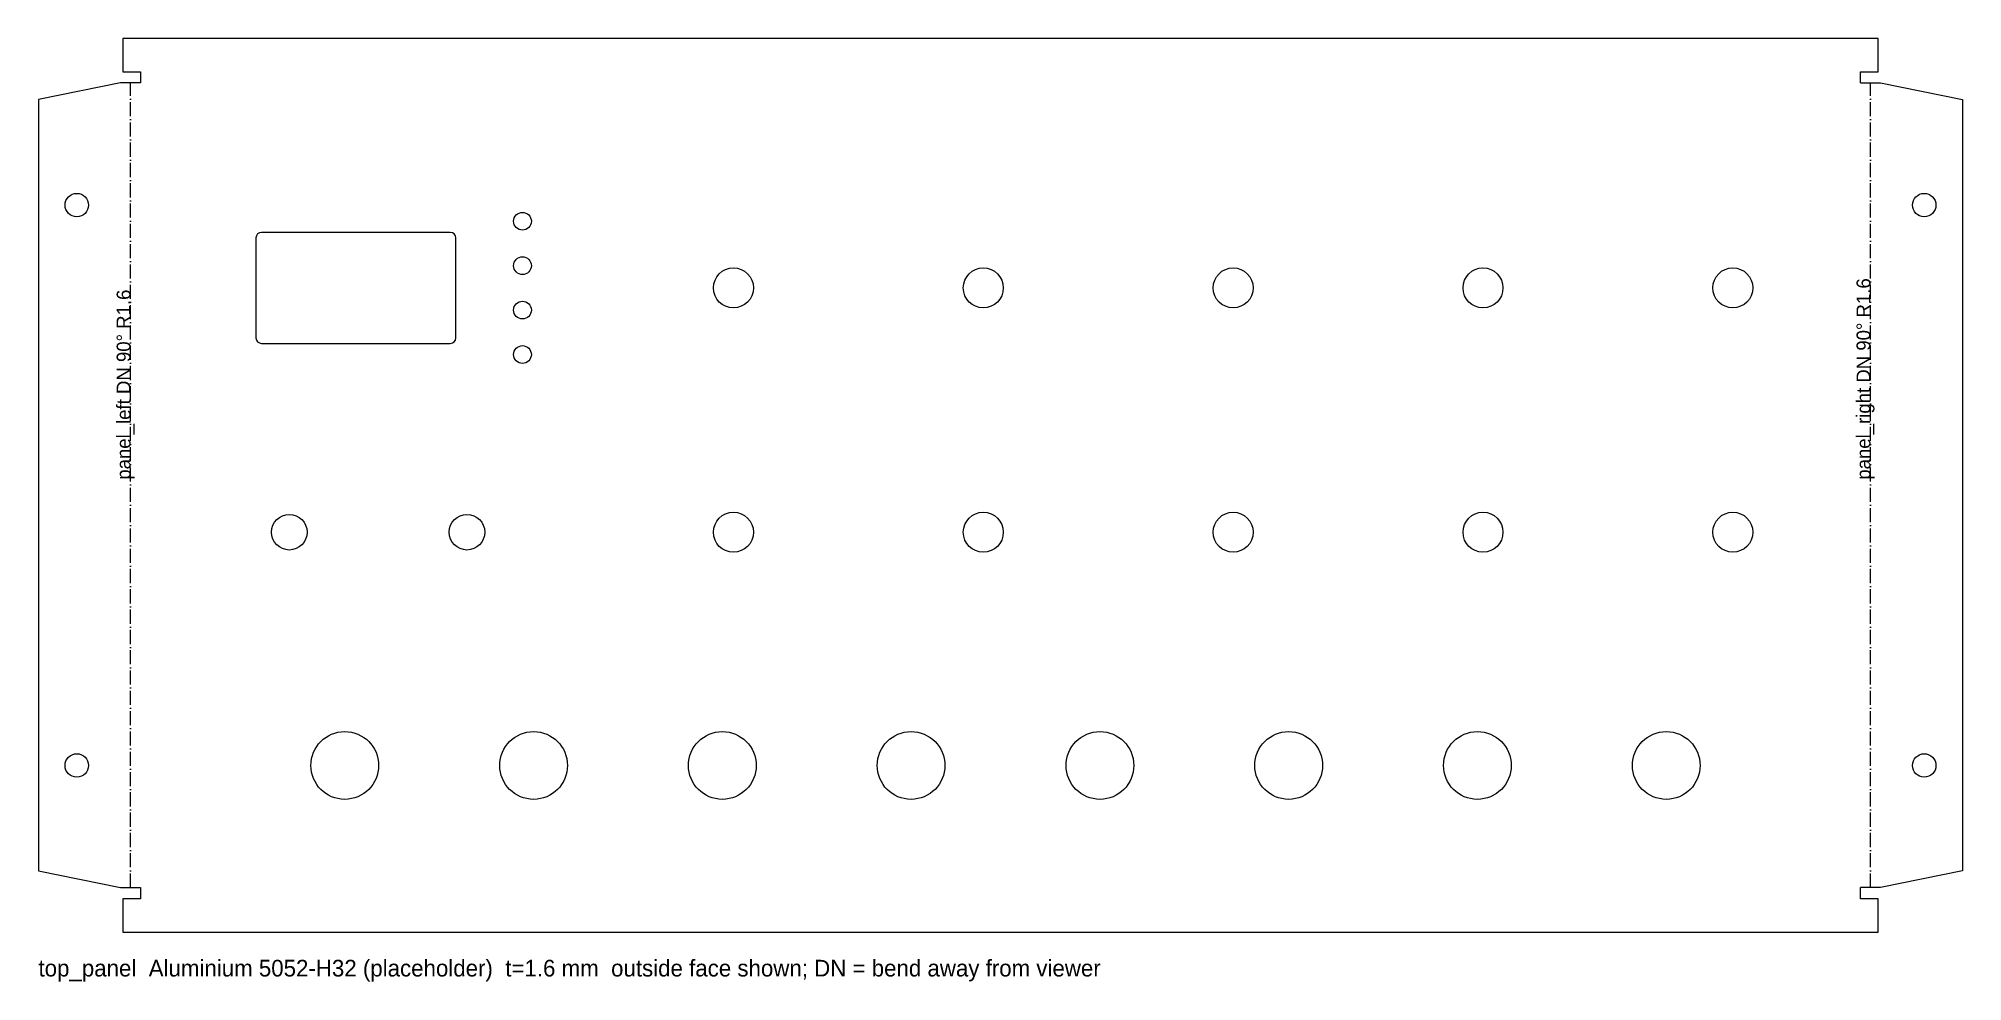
# Model space of a CAD drawing. Header units: millimetres. Extents: x 0 to 347, y -9 to 161.
import ezdxf

# ---------------------------------------------------------------- set-up
doc = ezdxf.new("R2010")
doc.units = ezdxf.units.MM
doc.linetypes.add('DASHDOT', pattern=[3.556, 2.54, -0.508, 0, -0.508])
for name, color, linetype in [('BEND', 1, 'DASHDOT'), ('CUT', 7, 'Continuous'), ('NOTES', 3, 'Continuous')]:
    doc.layers.add(name, color=color, linetype=linetype)

msp = doc.modelspace()

# ---------------------------------------------------------------- linework, layer by layer
at = {"layer": 'BEND'}
for p, q in [((16.58, 8), (16.58, 152.91)), ((329.95, 8), (329.95, 152.91))]:
    msp.add_line(p, q, dxfattribs=at)
at = {"layer": 'CUT'}
for p, q in [((15.17, 160.91), (15.17, 154.91)), ((331.37, 160.91), (15.17, 160.91)), ((331.37, 154.91), (331.37, 160.91)), ((14.8, 152.91), (0, 149.91)), ((18.37, 152.91), (14.8, 152.91)), ((15.17, 154.91), (18.37, 154.91)), ((18.37, 154.91), (18.37, 152.91)), ((328.17, 154.91), (331.37, 154.91)), ((328.17, 152.91), (328.17, 154.91)), ((328.17, 152.91), (331.74, 152.91)), ((331.74, 152.91), (346.54, 149.91)), ((0, 149.91), (0, 11)), ((346.54, 149.91), (346.54, 11)), ((39.17, 125), (39.17, 107)), ((74.17, 126), (40.17, 126)), ((75.17, 107), (75.17, 125)), ((40.17, 106), (74.17, 106)), ((0, 11), (14.8, 8)), ((346.54, 11), (331.74, 8)), ((14.8, 8), (18.37, 8)), ((18.37, 8), (18.37, 6)), ((331.74, 8), (328.17, 8)), ((328.17, 6), (328.17, 8)), ((15.17, 6), (15.17, 0)), ((18.37, 6), (15.17, 6)), ((331.37, 6), (328.17, 6)), ((331.37, 0), (331.37, 6)), ((15.17, 0), (331.37, 0))]:
    msp.add_line(p, q, dxfattribs=at)
for centre, radius in [((6.9, 130.91), 2.11), ((339.64, 130.91), 2.11), ((87.17, 128), 1.6), ((87.17, 120), 1.6), ((125.17, 116), 3.6), ((170.17, 116), 3.6), ((215.17, 116), 3.6), ((260.17, 116), 3.6), ((305.17, 116), 3.6), ((87.17, 112), 1.6), ((87.17, 104), 1.6), ((45.17, 72), 3.2), ((77.17, 72), 3.2), ((125.17, 72), 3.6), ((170.17, 72), 3.6), ((215.17, 72), 3.6), ((260.17, 72), 3.6), ((305.17, 72), 3.6), ((55.17, 30), 6.1), ((89.17, 30), 6.1), ((123.17, 30), 6.1), ((157.17, 30), 6.1), ((191.17, 30), 6.1), ((225.17, 30), 6.1), ((259.17, 30), 6.1), ((293.17, 30), 6.1), ((6.9, 30), 2.11), ((339.64, 30), 2.11)]:
    msp.add_circle(centre, radius, dxfattribs=at)
for centre, start, end in [((40.17, 125), 90, -180), ((74.17, 125), 0, 90), ((40.17, 107), 180, -90), ((74.17, 107), -90, 0)]:
    msp.add_arc(centre, 1, start, end, dxfattribs=at)

# ---------------------------------------------------------------- texts
at = {"layer": 'NOTES'}
for s, p in [('panel_left DN 90° R1.6', (16.58, 81.46)), ('panel_right DN 90° R1.6', (329.95, 81.46))]:
    msp.add_text(s, height=2.5, rotation=90, dxfattribs=at).set_placement(p)
msp.add_text('top_panel  Aluminium 5052-H32 (placeholder)  t=1.6 mm  outside face shown; DN = bend away from viewer', height=3, dxfattribs=at).set_placement((0, -8))

doc.saveas('drawing.dxf')
